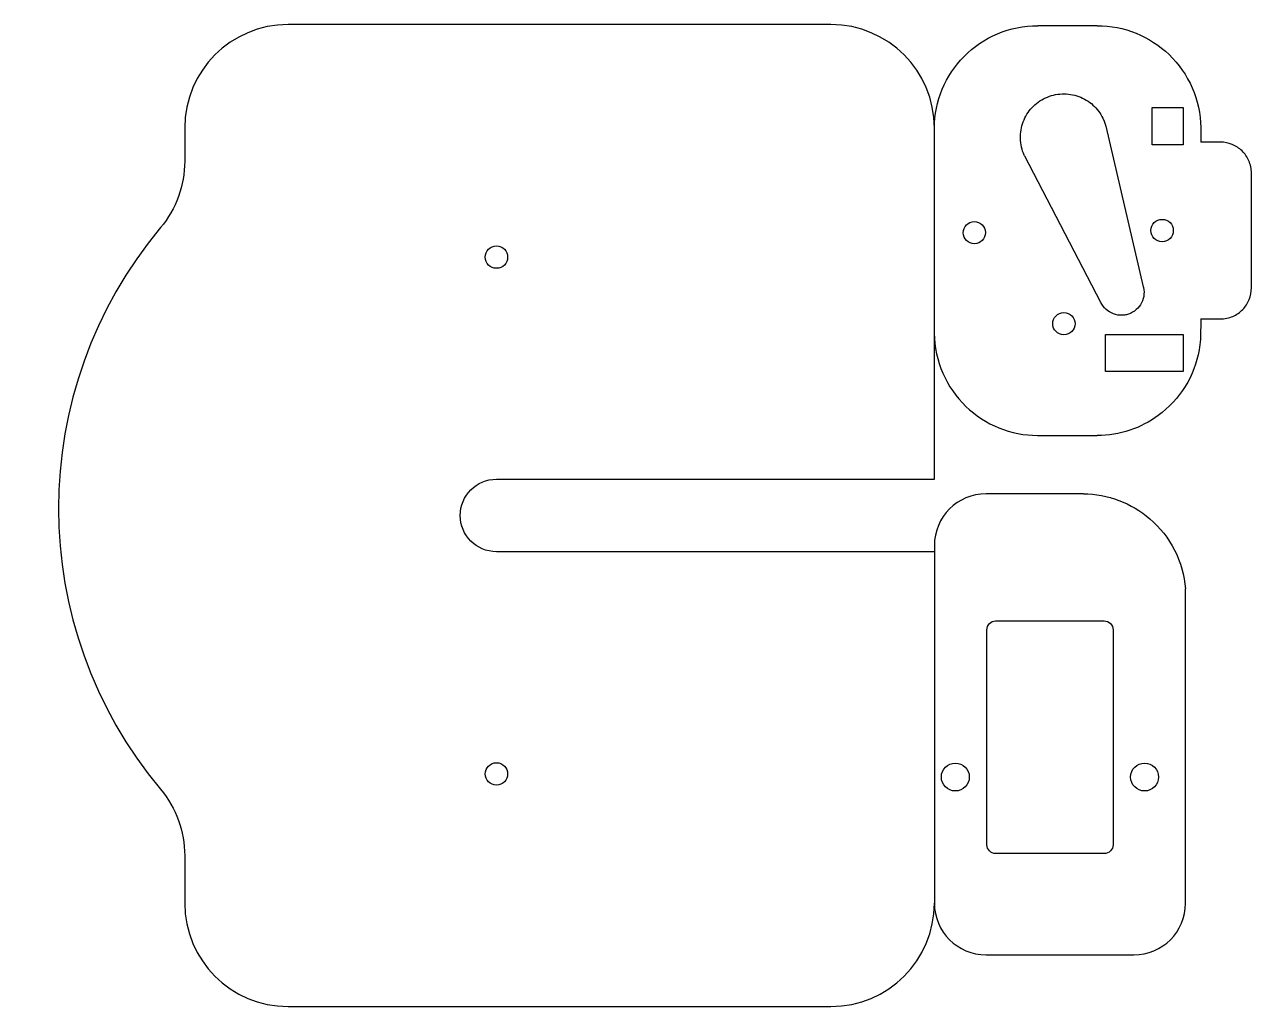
# Model space of a CAD drawing. Header units: millimetres. Extents: x 303 to 422, y -95 to 0.
import ezdxf

# ---------------------------------------------------------------- set-up
doc = ezdxf.new("R2010")
doc.units = ezdxf.units.MM
doc.header["$MEASUREMENT"] = 0

msp = doc.modelspace()

# ---------------------------------------------------------------- linework, layer by layer
at = {"color": 1}
for p, q in [((380.92, -0.07), (328.42, -0.07)), ((406.68, -0.18), (400.92, -0.18)), ((318.42, -10.07), (318.42, -13.29)), ((390.92, -44.06), (390.92, -10.07)), ((407.51, -9.91), (411.13, -25.43)), ((418.59, -11.45), (416.68, -11.45)), ((407.02, -26.95), (399.66, -12.81)), ((421.59, -25.55), (421.59, -14.45)), ((416.68, -28.55), (418.59, -28.55)), ((390.91, -29.93), (390.91, -29.94)), ((400.91, -39.82), (406.68, -39.82)), ((348.57, -44.06), (390.92, -44.06)), ((405.34, -45.47), (395.92, -45.47)), ((390.92, -50.47), (390.92, -85.07)), ((390.92, -51.07), (348.57, -51.07)), ((415.21, -85.07), (415.21, -54.65)), ((318.42, -80.48), (318.42, -85.07)), ((395.92, -90.07), (410.21, -90.07)), ((328.42, -95.07), (380.92, -95.07))]:
    msp.add_line(p, q, dxfattribs=at)
for points in [[(414.98, -8.1), (414.98, -11.7), (411.98, -11.7), (411.98, -8.1)], [(407.48, -30.05), (414.98, -30.05), (414.98, -33.65), (407.48, -33.65)]]:
    msp.add_lwpolyline(points, close=True, dxfattribs=at)
msp.add_lwpolyline([(396, -79.42), (396, -58.62, -0.414214), (396.85, -57.77), (407.35, -57.77, -0.414214), (408.2, -58.62), (408.2, -79.42, -0.414214), (407.35, -80.27), (396.85, -80.27, -0.414214)], format="xyb", close=True, dxfattribs=at)
for centre, radius in [((412.95, -20), 1.08), ((348.57, -22.57), 1.08), ((403.45, -29.01), 1.08), ((348.57, -72.57), 1.08), ((392.95, -72.87), 1.35), ((411.25, -72.87), 1.35)]:
    msp.add_circle(centre, radius, dxfattribs=at)
for centre, start, end in [((395.92, -50.47), 90, 180), ((395.92, -85.07), 180, 270), ((410.21, -85.07), 270, 360)]:
    msp.add_arc(centre, 5, start, end, dxfattribs=at)
msp.add_ellipse((394.79, -20.2), major_axis=(-0.01, 1.07), ratio=1, dxfattribs=at)
for points in [[(328.42, -0.07), (322.89, -0.07), (318.42, -4.54), (318.42, -10.07)], [(390.92, -10.07), (390.92, -4.54), (386.44, -0.07), (380.92, -0.07)], [(318.42, -13.29), (318.42, -15.64), (317.59, -17.91), (316.09, -19.71)], [(316.09, -19.71), (302.93, -35.44), (302.93, -58.33), (316.09, -74.06)], [(316.09, -74.06), (317.59, -75.86), (318.42, -78.13), (318.42, -80.48)], [(318.42, -85.07), (318.42, -90.59), (322.89, -95.07), (328.42, -95.07)], [(380.92, -95.07), (386.44, -95.07), (390.92, -90.59), (390.92, -85.07)]]:
    msp.add_open_spline(points, degree=3, dxfattribs=at)
for points, knots in [([(390.92, -10.07), (390.93, -8.78), (391.19, -7.52), (392.18, -5.15), (392.89, -4.07), (394.72, -2.22), (395.81, -1.48), (398.26, -0.44), (399.58, -0.18), (400.92, -0.18)], [0, 0, 0, 0, 0.386288, 0.386288, 0.77108, 0.77108, 1.166736, 1.166736, 1.568927, 1.568927, 1.568927, 1.568927]), ([(406.68, -0.18), (407.97, -0.18), (409.24, -0.42), (411.62, -1.39), (412.7, -2.09), (414.57, -3.89), (415.33, -4.98), (416.38, -7.41), (416.66, -8.71), (416.69, -10.51), (416.69, -10.98), (416.68, -11.45)], [0, 0, 0, 0, 0.386921, 0.386921, 0.771446, 0.771446, 1.166943, 1.166943, 1.566344, 1.566344, 1.706925, 1.706925, 1.706925, 1.706925]), ([(399.66, -12.81), (399.65, -12.78), (399.63, -12.74), (399.38, -12.2), (399.26, -11.65), (399.23, -10.54), (399.32, -9.99), (399.71, -8.97), (399.99, -8.51), (400.73, -7.72), (401.17, -7.4), (402.16, -6.93), (402.71, -6.8), (403.82, -6.75), (404.37, -6.84), (405.39, -7.21), (405.86, -7.49), (406.66, -8.22), (406.99, -8.65), (407.4, -9.51), (407.48, -9.81), (407.51, -9.91)], [-0.383816, -0.383816, -0.383816, -0.383816, -0.3807377, -0.3807377, -0.3364826, -0.3364826, -0.2926745, -0.2926745, -0.2500902, -0.2500902, -0.2070876, -0.2070876, -0.1626449, -0.1626449, -0.1186416, -0.1186416, -0.0758577, -0.0758577, -0.0328073, -0.0328073, 0, 0, 0, 0]), ([(421.59, -14.45), (421.59, -14.24), (421.57, -14.04), (421.48, -13.63), (421.42, -13.44), (421.18, -12.89), (420.96, -12.57), (420.4, -12.03), (420.07, -11.81), (419.36, -11.52), (418.98, -11.45), (418.59, -11.45)], [-0.4735833, -0.4735833, -0.4735833, -0.4735833, -0.4108834, -0.4108834, -0.3500815, -0.3500815, -0.2314329, -0.2314329, -0.1160758, -0.1160758, 0, 0, 0, 0]), ([(411.13, -25.43), (411.13, -25.46), (411.14, -25.48), (411.21, -25.79), (411.22, -26.08), (411.12, -26.66), (411.01, -26.93), (410.71, -27.41), (410.51, -27.62), (410.03, -27.97), (409.75, -28.08), (409.36, -28.17), (409.23, -28.19), (408.8, -28.21), (408.51, -28.16), (407.97, -27.96), (407.73, -27.81), (407.31, -27.43), (407.14, -27.21), (407.02, -26.95)], [-0.5978445, -0.5978445, -0.5978445, -0.5978445, -0.5916758, -0.5916758, -0.5190363, -0.5190363, -0.4471574, -0.4471574, -0.3772896, -0.3772896, -0.298094, -0.298094, -0.2571046, -0.2571046, -0.1699711, -0.1699711, -0.0848103, -0.0848103, 0, 0, 0, 0]), ([(418.59, -28.55), (418.8, -28.55), (419, -28.53), (419.41, -28.45), (419.6, -28.38), (420.15, -28.15), (420.47, -27.92), (421.01, -27.36), (421.22, -27.03), (421.51, -26.32), (421.59, -25.94), (421.59, -25.55)], [-0.4735833, -0.4735833, -0.4735833, -0.4735833, -0.4108832, -0.4108832, -0.3500811, -0.3500811, -0.2314325, -0.2314325, -0.1160756, -0.1160756, 0, 0, 0, 0]), ([(416.68, -28.55), (416.68, -30.52), (416.65, -30.84), (416.31, -32.8), (415.86, -33.99), (414.51, -36.18), (413.61, -37.14), (411.73, -38.51), (410.81, -38.99), (408.81, -39.65), (407.75, -39.82), (406.68, -39.82)], [0.516251, 0.516251, 0.516251, 0.516251, 1.674177, 1.674177, 3.720179, 3.720179, 5.810938, 5.810938, 7.476957, 7.476957, 9.205022, 9.205022, 9.205022, 9.205022]), ([(390.91, -29.94), (390.93, -31.27), (391.21, -32.58), (392.27, -35.01), (393.03, -36.1), (394.89, -37.9), (395.98, -38.61), (398.35, -39.57), (399.62, -39.82), (400.91, -39.82)], [-1.568154, -1.568154, -1.568154, -1.568154, -1.166943, -1.166943, -0.771446, -0.771446, -0.386921, -0.386921, 0, 0, 0, 0]), ([(348.57, -51.07), (346.63, -51.07), (345.06, -49.5), (345.06, -47.57), (345.06, -45.63), (346.63, -44.06), (348.57, -44.06)], [-2, -2, -2, -2, -1, -1, -1, 0, 0, 0, 0]), ([(405.34, -45.47), (406.51, -45.48), (407.67, -45.69), (409.86, -46.52), (410.87, -47.12), (412.74, -48.73), (413.56, -49.76), (414.74, -52.08), (415.1, -53.35), (415.21, -54.65)], [-1.487271, -1.487271, -1.487271, -1.487271, -1.135352, -1.135352, -0.783183, -0.783183, -0.393619, -0.393619, 0, 0, 0, 0])]:
    msp.add_open_spline(points, degree=3, knots=knots, dxfattribs=at)

doc.saveas('drawing.dxf')
